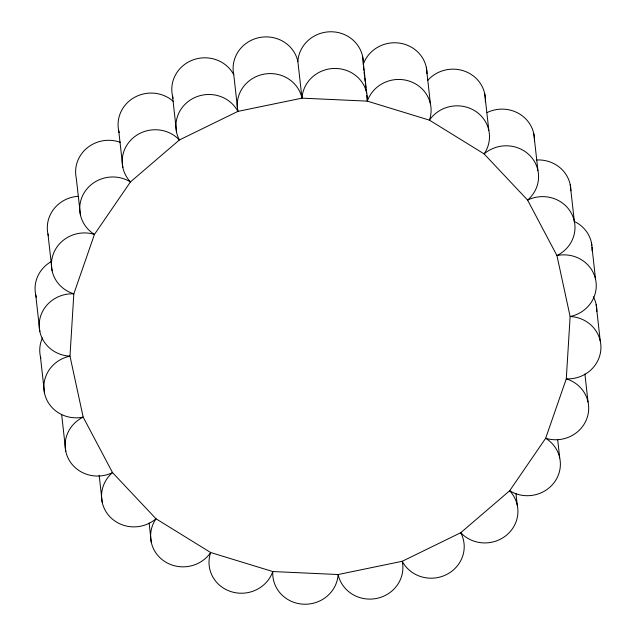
<?xml version="1.0" encoding="UTF-8"?>
<svg xmlns="http://www.w3.org/2000/svg" width="636" height="636" viewBox="0 0 636 636"><rect width="100%" height="100%" fill="white"/><g stroke="black" fill="none" stroke-linecap="round" stroke-linejoin="round"><path stroke-width="0.95" d="M595.582 279.419A32.746 31.18 -6.4 0 0 556.937 255.553A32.746 31.18 -6.4 0 0 571.518 213.529A32.746 31.18 -6.4 0 0 527.594 200.086A32.746 31.18 -6.4 0 0 530.313 156.011A32.746 31.18 -6.4 0 0 484.107 153.904A32.746 31.18 -6.4 0 0 474.774 110.783A32.746 31.18 -6.4 0 0 429.443 120.148A32.746 31.18 -6.4 0 0 408.702 80.931A32.746 31.18 -6.4 0 0 367.33 101.132A32.746 31.18 -6.4 0 0 336.579 68.481A32.746 31.18 -6.4 0 0 301.989 98.151A32.746 31.18 -6.4 0 0 263.336 74.285A32.746 31.18 -6.4 0 0 237.88 111.395L179.376 139.968L130.452 181.928L94.454 234.406L73.832 293.832L69.984 356.152L83.181 417.129L112.524 472.596L156.003 518.777L210.667 552.525L272.788 571.541L338.129 574.531L402.23 561.286L460.742 532.714L509.659 490.753L545.664 438.276L566.286 378.849L570.134 316.521L556.937 255.553L527.594 200.086L484.107 153.904L429.443 120.148L367.33 101.132L301.989 98.151L237.88 111.395A32.746 31.18 -6.4 0 0 193.956 97.944A32.746 31.18 -6.4 0 0 179.376 139.968A32.746 31.18 -6.4 0 0 133.17 137.853A32.746 31.18 -6.4 0 0 130.452 181.928A32.746 31.18 -6.4 0 0 85.121 191.293A32.746 31.18 -6.4 0 0 94.454 234.406A32.746 31.18 -6.4 0 0 53.082 254.607A32.746 31.18 -6.4 0 0 73.832 293.832A32.746 31.18 -6.4 0 0 39.233 323.501A32.746 31.18 -6.4 0 0 69.984 356.152A32.746 31.18 -6.4 0 0 44.528 393.263A32.746 31.18 -6.4 0 0 83.181 417.129A32.746 31.18 -6.4 0 0 68.601 459.152A32.746 31.18 -6.4 0 0 112.524 472.596A32.746 31.18 -6.4 0 0 109.805 516.663A32.746 31.18 -6.4 0 0 156.003 518.777A32.746 31.18 -6.4 0 0 165.336 561.89A32.746 31.18 -6.4 0 0 210.667 552.525A32.746 31.18 -6.4 0 0 231.417 591.75A32.746 31.18 -6.4 0 0 272.788 571.541A32.746 31.18 -6.4 0 0 303.531 604.2A32.746 31.18 -6.4 0 0 338.129 574.531A32.746 31.18 -6.4 0 0 376.782 598.397A32.746 31.18 -6.4 0 0 402.23 561.286A32.746 31.18 -6.4 0 0 446.162 574.737A32.746 31.18 -6.4 0 0 460.742 532.714A32.746 31.18 -6.4 0 0 506.948 534.828A32.746 31.18 -6.4 0 0 509.659 490.753A32.746 31.18 -6.4 0 0 554.997 481.388A32.746 31.18 -6.4 0 0 545.664 438.276A32.746 31.18 -6.4 0 0 587.036 418.067A32.746 31.18 -6.4 0 0 566.286 378.849A32.746 31.18 -6.4 0 0 600.877 349.18A32.746 31.18 -6.4 0 0 570.134 316.521A32.746 31.18 -6.4 0 0 595.582 279.419L591.472 242.737M596.147 304.382L600.265 341.063M570.206 184.512L574.316 221.193M584.889 373.944L588.03 401.936M533.795 133.687L537.905 170.369M557.661 439.555L559.72 457.896M484.719 93.723L488.83 130.404M515.955 493.528L517.259 505.111M426.327 67.344L430.445 104.018M362.6 56.342L366.71 93.023M363.426 66.375L363.864 70.222M364.078 72.138L364.507 75.986M364.722 77.902L365.151 81.75M365.366 83.666L365.803 87.514M366.018 89.43L366.233 91.353M366.67 95.265L367.33 101.132M237.88 111.395L233.77 74.714A32.746 31.18 -6.4 0 1 259.218 37.603A32.746 31.18 -6.4 0 1 297.871 61.469L301.877 97.173M172.459 95.623L176.57 132.304M118.741 130.889L122.859 167.57M149.118 522.967L151.281 542.277M80.398 214.785L76.28 178.104A32.746 31.18 -6.4 0 1 87.315 147.798A32.746 31.18 -6.4 0 1 120.427 142.369M99.176 475.283L102.205 502.313M47.97 234.064L52.088 270.737M61.684 414.807L65.794 451.488M35.735 294.937L39.853 331.618M40.418 356.581L44.528 393.263M297.871 61.469A32.746 31.18 -6.4 0 1 332.469 31.8A32.746 31.18 -6.4 0 1 363.212 64.459A32.746 31.18 -6.4 0 1 399.511 43.113A32.746 31.18 -6.4 0 1 427.002 73.649M427.607 80.541A32.746 31.18 -6.4 0 1 464.765 71.232A32.746 31.18 -6.4 0 1 485.332 101.84M487.065 112.58A32.746 31.18 -6.4 0 1 534.447 140.906M536.267 160.01A32.746 31.18 -6.4 0 1 570.874 190.824M592.092 247.229A32.746 31.18 -6.4 0 1 592.084 250.854M574.125 221.336A32.746 31.18 -6.4 0 1 591.925 245.409M593.348 296.718A32.746 31.18 -6.4 0 1 596.807 311.6M40.847 358.338A32.746 31.18 -6.4 0 1 42.421 337.907M36.435 297.561A32.746 31.18 -6.4 0 1 51.452 261.452M48.408 235.813A32.746 31.18 -6.4 0 1 78.148 196.317M119.178 132.638A32.746 31.18 -6.4 0 1 134.045 97.642A32.746 31.18 -6.4 0 1 173.278 101.363M173.151 98.246A32.746 31.18 -6.4 0 1 192.454 60.126A32.746 31.18 -6.4 0 1 233.77 74.714"/></g></svg>
